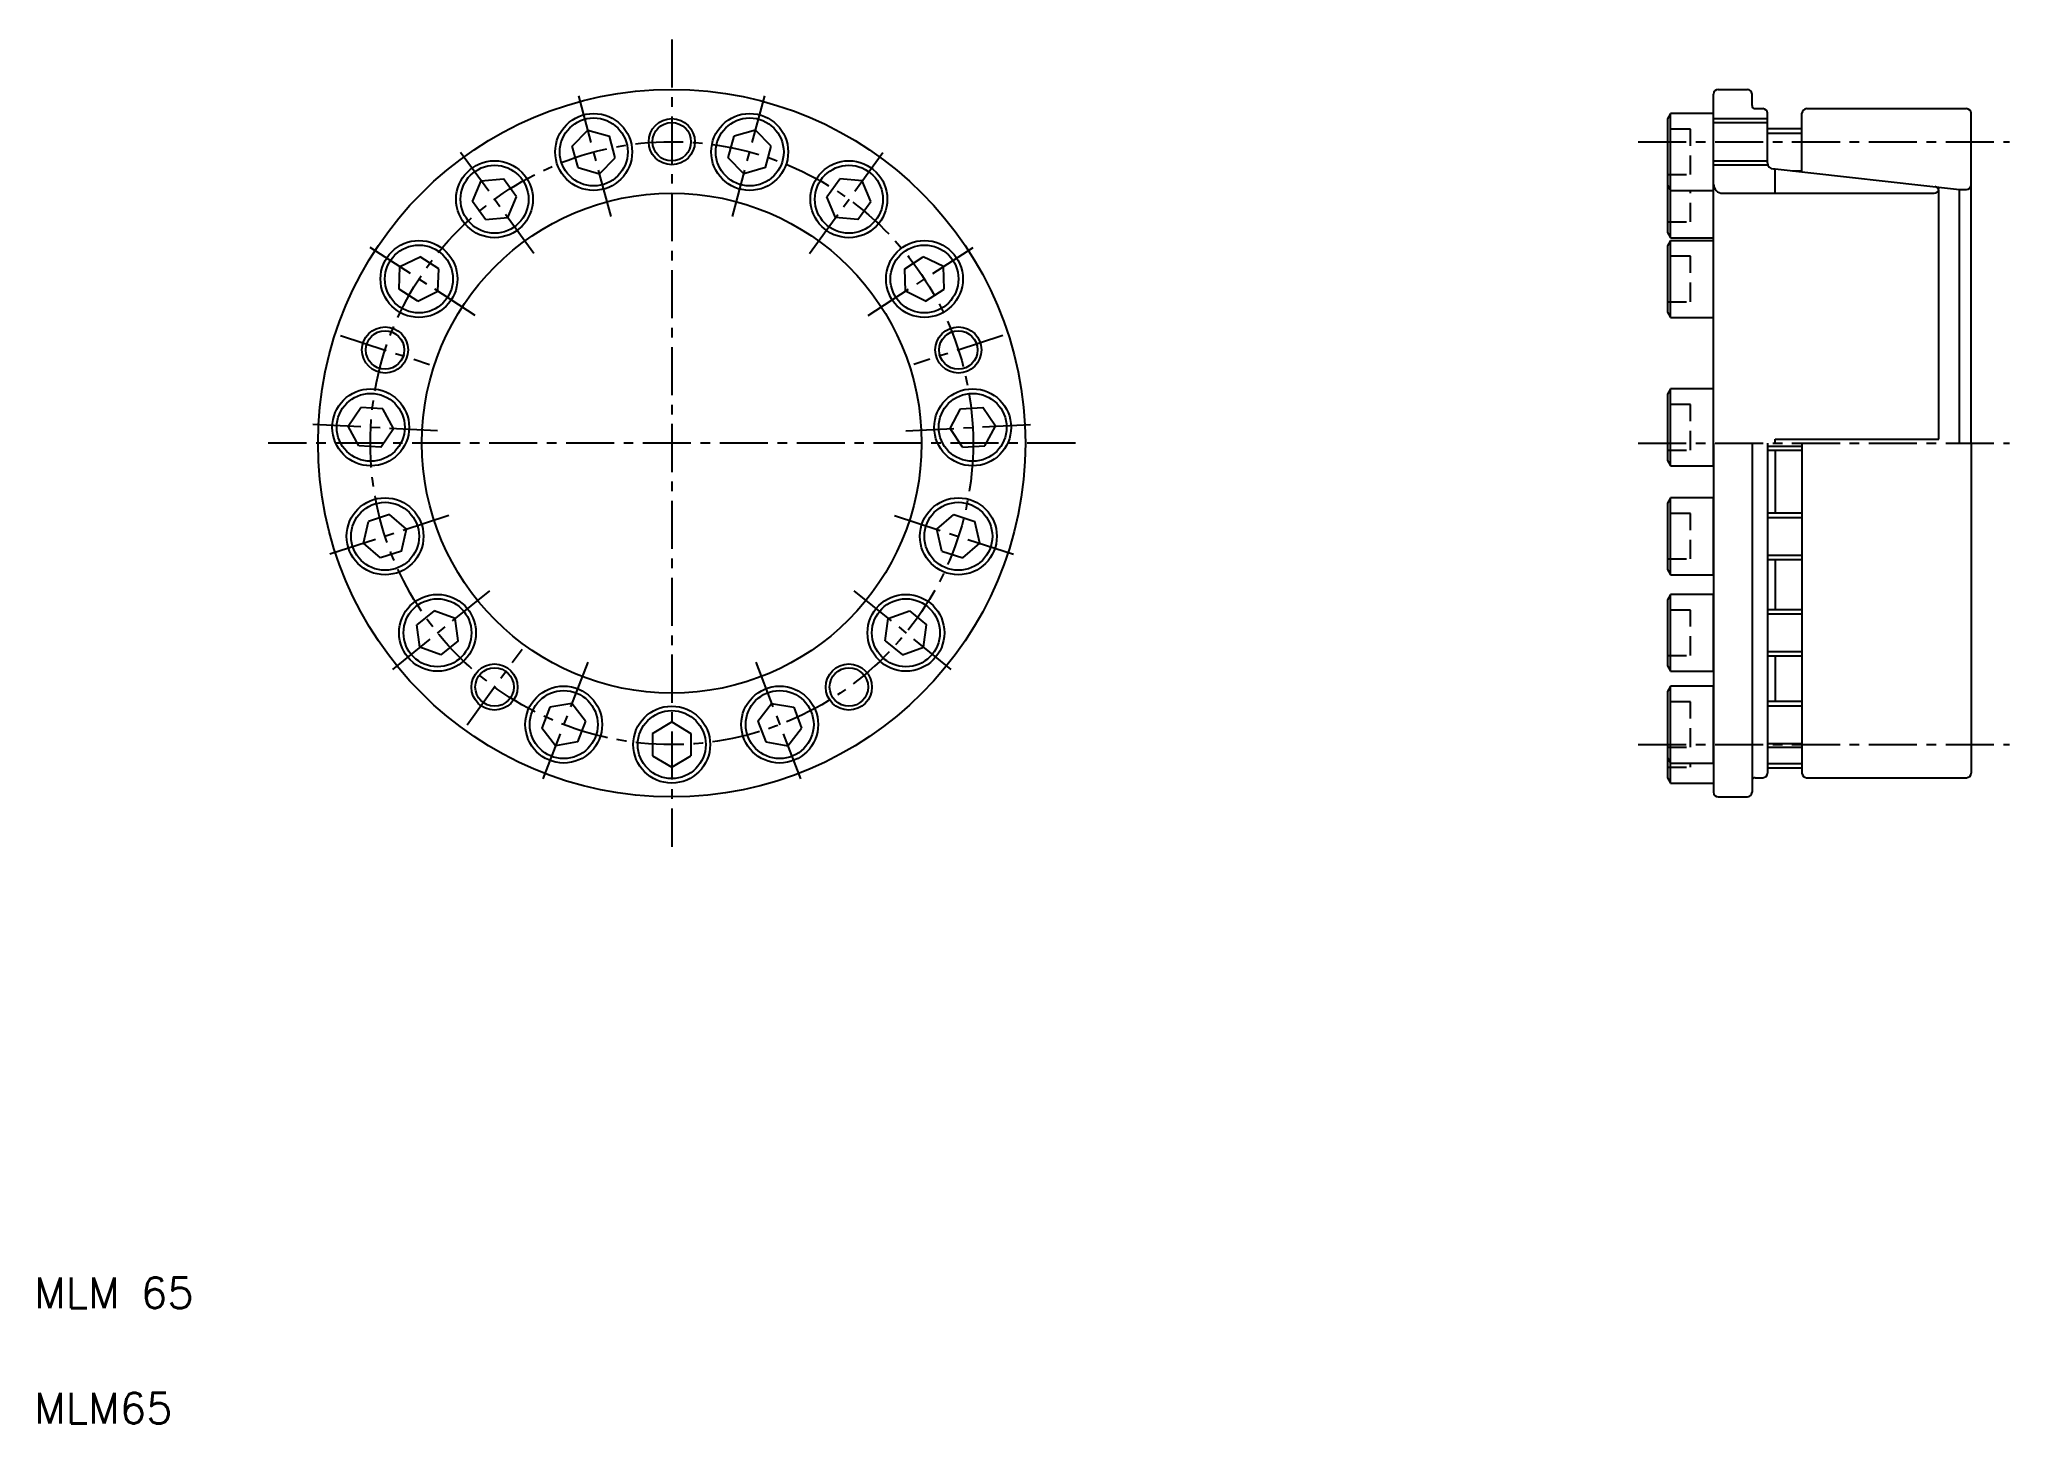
# Model space of a CAD drawing. Extents: x 10 to 267, y 36 to 216.
import ezdxf

# ---------------------------------------------------------------- set-up
doc = ezdxf.new("R2010")
doc.units = 0
doc.header["$LTSCALE"] = 5
doc.linetypes.add('CENTER', pattern=[2, 1.25, -0.25, 0.25, -0.25])
doc.linetypes.add('DASHED', pattern=[0.75, 0.5, -0.25])
doc.layers.get('0').update_dxf_attribs({"linetype": 'CONTINUOUS'})
doc.layers.add('CENTER', color=1, linetype='CENTER')
doc.styles.get("Standard").update_dxf_attribs({"font": 'ROMANS', "bigfont": 'bigfont'})

msp = doc.modelspace()

# ---------------------------------------------------------------- linework, layer by layer
at = {"color": 7, "linetype": 'CONTINUOUS'}
for p, q in [((228.03, 163.83), (228.03, 209.23)), ((228.63, 209.83), (232.43, 209.83)), ((233.03, 207.74), (233.03, 209.23)), ((222.43, 206.7), (222.03, 206.01)), ((222.03, 206.01), (222.03, 197.39)), ((228.03, 206.7), (222.43, 206.7)), ((222.43, 196.7), (222.43, 206.7)), ((228.03, 196.7), (228.03, 206.7)), ((228.03, 206.03), (235.03, 206.03)), ((228.03, 205.53), (235.03, 205.53)), ((233.44, 207.33), (234.43, 207.33)), ((235.03, 200.3), (235.03, 206.73)), ((239.53, 199.11), (239.53, 206.73)), ((240.13, 207.33), (260.93, 207.33)), ((261.53, 163.83), (261.53, 206.73)), ((79.58, 202.45), (81.61, 204.55)), ((81.61, 204.55), (84.41, 203.74)), ((85.16, 200.95), (84.41, 203.74)), ((99.87, 200.95), (100.62, 203.74)), ((103.42, 204.55), (100.62, 203.74)), ((105.45, 202.45), (103.42, 204.55)), ((235.03, 204.15), (239.53, 204.15)), ((80.33, 199.66), (79.58, 202.45)), ((83.13, 198.85), (85.16, 200.95)), ((101.9, 198.85), (99.87, 200.95)), ((104.7, 199.66), (105.45, 202.45)), ((228.03, 200.53), (235.03, 200.53)), ((228.03, 200.03), (235.03, 200.03)), ((66.6, 195.25), (67.74, 197.93)), ((67.74, 197.93), (70.65, 198.19)), ((72.34, 195.85), (70.65, 198.19)), ((80.33, 199.66), (83.13, 198.85)), ((104.7, 199.66), (101.9, 198.85)), ((112.69, 195.85), (114.38, 198.19)), ((117.29, 197.93), (114.38, 198.19)), ((118.43, 195.25), (117.29, 197.93)), ((222.03, 197.39), (222.03, 191.24)), ((222.03, 197.39), (222.43, 196.7)), ((235.83, 199.5), (236.03, 199.5)), ((236.03, 199.5), (260.03, 196.83)), ((236.03, 196.33), (236.03, 199.5)), ((238.3, 199.25), (239.53, 199.25)), ((68.3, 192.91), (66.6, 195.25)), ((71.21, 193.16), (72.34, 195.85)), ((113.82, 193.16), (112.69, 195.85)), ((116.73, 192.91), (118.43, 195.25)), ((222.43, 190.55), (222.43, 196.7)), ((222.43, 196.7), (228.03, 196.7)), ((229.23, 196.33), (256.73, 196.33)), ((257.33, 164.33), (257.33, 196.6)), ((260.03, 163.83), (260.03, 196.83)), ((260.03, 196.83), (260.93, 196.83)), ((68.3, 192.91), (71.21, 193.16)), ((116.73, 192.91), (113.82, 193.16)), ((222.03, 191.24), (222.43, 190.55)), ((222.43, 190.18), (222.03, 189.49)), ((222.43, 190.55), (228.03, 190.55)), ((222.43, 180.18), (222.43, 190.18)), ((222.43, 190.18), (228.03, 190.18)), ((57.17, 186.79), (59.79, 188.07)), ((62.21, 186.5), (59.79, 188.07)), ((122.82, 186.5), (125.24, 188.07)), ((127.87, 186.79), (125.24, 188.07)), ((222.03, 189.49), (222.03, 180.88)), ((57.07, 183.87), (57.17, 186.79)), ((62.11, 183.58), (62.21, 186.5)), ((122.92, 183.58), (122.82, 186.5)), ((127.96, 183.87), (127.87, 186.79)), ((59.49, 182.3), (57.07, 183.87)), ((59.49, 182.3), (62.11, 183.58)), ((125.54, 182.3), (122.92, 183.58)), ((125.54, 182.3), (127.96, 183.87)), ((222.03, 180.88), (222.43, 180.18)), ((222.43, 180.18), (228.03, 180.18)), ((222.43, 170.89), (222.03, 170.19)), ((222.03, 170.19), (222.03, 161.58)), ((228.03, 170.89), (222.43, 170.89)), ((222.43, 160.89), (222.43, 170.89)), ((228.03, 160.89), (228.03, 170.89)), ((50.42, 166.04), (52.06, 168.46)), ((54.94, 168.31), (52.06, 168.46)), ((56.31, 165.73), (54.94, 168.31)), ((128.72, 165.73), (130.09, 168.31)), ((130.09, 168.31), (132.97, 168.46)), ((134.61, 166.04), (132.97, 168.46)), ((51.8, 163.47), (50.42, 166.04)), ((54.68, 163.31), (56.31, 165.73)), ((130.35, 163.31), (128.72, 165.73)), ((133.23, 163.47), (134.61, 166.04)), ((236.03, 163.83), (236.03, 164.33)), ((236.03, 164.33), (257.33, 164.33)), ((54.68, 163.31), (51.8, 163.47)), ((130.35, 163.31), (133.23, 163.47)), ((222.03, 161.58), (222.43, 160.89)), ((228.03, 163.83), (228.03, 118.43)), ((233.03, 163.83), (233.03, 118.43)), ((235.03, 163.83), (235.03, 120.93)), ((235.03, 163.44), (239.53, 163.44)), ((236.03, 162.89), (236.03, 154.72)), ((239.53, 163.83), (239.53, 120.93)), ((261.53, 163.83), (261.53, 120.93)), ((222.43, 160.89), (228.03, 160.89)), ((222.43, 156.72), (222.03, 156.03)), ((228.03, 156.72), (222.43, 156.72)), ((222.43, 146.72), (222.43, 156.72)), ((228.03, 146.72), (228.03, 156.72)), ((55.83, 154.54), (53.09, 153.65)), ((58.04, 152.63), (55.83, 154.54)), ((126.99, 152.63), (129.2, 154.54)), ((129.2, 154.54), (131.94, 153.65)), ((222.03, 156.03), (222.03, 147.41)), ((235.03, 154.17), (239.53, 154.17)), ((52.43, 150.81), (53.09, 153.65)), ((57.38, 149.79), (58.04, 152.63)), ((127.65, 149.79), (126.99, 152.63)), ((132.6, 150.81), (131.94, 153.65)), ((54.63, 148.9), (52.43, 150.81)), ((57.38, 149.79), (54.63, 148.9)), ((127.65, 149.79), (130.4, 148.9)), ((130.4, 148.9), (132.6, 150.81)), ((235.03, 149.27), (239.53, 149.27)), ((236.03, 148.72), (236.03, 142.17)), ((222.03, 147.41), (222.43, 146.72)), ((222.43, 146.72), (228.03, 146.72)), ((222.43, 144.17), (222.03, 143.47)), ((228.03, 144.17), (222.43, 144.17)), ((222.43, 134.17), (222.43, 144.17)), ((228.03, 134.17), (228.03, 144.17)), ((61.6, 142.02), (59.36, 140.2)), ((64.34, 141.02), (61.6, 142.02)), ((64.75, 138.13), (64.34, 141.02)), ((120.28, 138.13), (120.69, 141.02)), ((120.69, 141.02), (123.43, 142.02)), ((123.43, 142.02), (125.67, 140.2)), ((222.03, 143.47), (222.03, 134.86)), ((235.03, 141.62), (239.53, 141.62)), ((59.76, 137.31), (59.36, 140.2)), ((125.27, 137.31), (125.67, 140.2)), ((62.5, 136.31), (59.76, 137.31)), ((64.75, 138.13), (62.5, 136.31)), ((120.28, 138.13), (122.53, 136.31)), ((122.53, 136.31), (125.27, 137.31)), ((235.03, 136.72), (239.53, 136.72)), ((236.03, 136.17), (236.03, 130.24)), ((222.03, 134.86), (222.43, 134.17)), ((222.43, 134.17), (228.03, 134.17)), ((222.43, 132.24), (222.03, 131.55)), ((222.03, 131.55), (222.03, 122.93)), ((228.03, 132.24), (222.43, 132.24)), ((222.43, 122.24), (222.43, 132.24)), ((228.03, 122.24), (228.03, 132.24)), ((76.65, 129.48), (75.62, 126.79)), ((79.52, 129.99), (76.65, 129.48)), ((81.32, 127.69), (79.52, 129.99)), ((103.71, 127.69), (105.51, 129.99)), ((105.51, 129.99), (108.38, 129.48)), ((108.38, 129.48), (109.41, 126.79)), ((235.03, 129.69), (239.53, 129.69)), ((77.41, 124.48), (75.62, 126.79)), ((81.32, 127.69), (80.28, 125)), ((90.02, 126.08), (92.52, 127.58)), ((90.02, 126.08), (90.02, 123.19)), ((92.52, 127.58), (95.02, 126.08)), ((95.02, 126.08), (95.02, 123.19)), ((103.71, 127.69), (104.75, 125)), ((107.62, 124.48), (109.41, 126.79)), ((80.28, 125), (77.41, 124.48)), ((90.02, 123.19), (92.52, 121.68)), ((92.52, 121.68), (95.02, 123.19)), ((104.75, 125), (107.62, 124.48)), ((235.03, 124.79), (239.53, 124.79)), ((222.03, 122.93), (222.03, 120.33)), ((222.03, 122.93), (222.43, 122.24)), ((222.43, 119.63), (222.43, 122.77)), ((222.43, 122.24), (228.03, 122.24)), ((235.03, 122.18), (239.53, 122.18)), ((222.03, 120.33), (222.43, 119.63)), ((222.43, 119.63), (228.03, 119.63)), ((233.44, 120.33), (234.43, 120.33)), ((240.13, 120.33), (260.93, 120.33)), ((228.63, 117.83), (232.43, 117.83))]:
    msp.add_line(p, q, dxfattribs=at)
at = {"color": 3, "linetype": 'DASHED'}
for p, q in [((225.03, 204.65), (222.03, 204.65)), ((225.03, 198.75), (225.03, 204.65)), ((222.03, 198.75), (225.03, 198.75)), ((225.03, 192.6), (225.03, 196.7)), ((222.03, 192.6), (225.03, 192.6)), ((225.03, 188.13), (222.03, 188.13)), ((225.03, 182.23), (225.03, 188.13)), ((222.03, 182.23), (225.03, 182.23)), ((225.03, 168.84), (222.03, 168.84)), ((225.03, 162.94), (225.03, 168.84)), ((222.03, 162.94), (225.03, 162.94)), ((225.03, 154.67), (222.03, 154.67)), ((225.03, 148.77), (225.03, 154.67)), ((222.03, 148.77), (225.03, 148.77)), ((225.03, 142.12), (222.03, 142.12)), ((225.03, 136.22), (225.03, 142.12)), ((222.03, 136.22), (225.03, 136.22)), ((225.03, 130.19), (222.03, 130.19)), ((225.03, 124.29), (225.03, 130.19)), ((222.03, 124.29), (225.03, 124.29)), ((222.03, 121.68), (225.03, 121.68)), ((225.03, 121.68), (225.03, 122.24))]:
    msp.add_line(p, q, dxfattribs=at)
at = {"color": 7, "linetype": 'CONTINUOUS'}
for points in [[(239.53, 204.7), (235.03, 204.7)], [(239.53, 162.89), (235.03, 162.89)], [(239.53, 154.72), (235.03, 154.72)], [(235.03, 148.72), (239.53, 148.72)], [(239.53, 142.17), (235.03, 142.17)], [(235.03, 136.17), (239.53, 136.17)], [(239.53, 130.24), (235.03, 130.24)], [(239.53, 124.24), (235.03, 124.24)], [(235.03, 121.63), (239.53, 121.63)]]:
    msp.add_lwpolyline(points, dxfattribs=at)
for centre, radius in [((92.52, 163.83), 46), ((82.37, 201.7), 5), ((82.37, 201.7), 4.42), ((92.52, 203.03), 3), ((92.52, 203.03), 2.5), ((102.66, 201.7), 5), ((102.66, 201.7), 4.42), ((69.47, 195.55), 5), ((69.47, 195.55), 4.42), ((115.56, 195.55), 5), ((115.56, 195.55), 4.42), ((92.52, 163.83), 32.5), ((59.64, 185.18), 5), ((125.39, 185.18), 5), ((59.64, 185.18), 4.42), ((125.39, 185.18), 4.42), ((55.23, 175.95), 3), ((55.23, 175.95), 2.5), ((129.8, 175.95), 3), ((129.8, 175.95), 2.5), ((53.37, 165.89), 5), ((53.37, 165.89), 4.42), ((131.66, 165.89), 5), ((131.66, 165.89), 4.42), ((55.23, 151.72), 5), ((129.8, 151.72), 5), ((55.23, 151.72), 4.42), ((129.8, 151.72), 4.42), ((62.05, 139.17), 5), ((62.05, 139.17), 4.42), ((122.98, 139.17), 5), ((122.98, 139.17), 4.42), ((69.47, 132.12), 3), ((69.47, 132.12), 2.5), ((115.56, 132.12), 3), ((115.56, 132.12), 2.5), ((78.47, 127.24), 5), ((78.47, 127.24), 4.42), ((106.56, 127.24), 5), ((106.56, 127.24), 4.42), ((92.52, 124.63), 5), ((92.52, 124.63), 4.42)]:
    msp.add_circle(centre, radius, dxfattribs=at)
for centre, radius, start, end in [((228.63, 209.23), 0.6, 90, 180), ((232.43, 209.23), 0.6, 360, 90), ((233.44, 207.74), 0.41, 180, 270), ((234.43, 206.73), 0.6, 360, 90), ((240.13, 206.73), 0.6, 90, 180), ((260.93, 206.73), 0.6, 360, 90), ((235.83, 200.3), 0.8, 180, 270), ((229.23, 197.53), 1.2, 180, 270), ((260.93, 197.43), 0.6, 270, 0), ((256.73, 196.93), 0.6, 270, 0), ((256.73, 196.6), 0.6, 360, 83.6603), ((234.43, 120.93), 0.6, 270, 0), ((240.13, 120.93), 0.6, 180, 270), ((260.93, 120.93), 0.6, 270, 0), ((228.63, 118.43), 0.6, 180, 270), ((232.43, 118.43), 0.6, 270, 0), ((233.44, 119.92), 0.41, 90, 180)]:
    msp.add_arc(centre, radius, start, end, dxfattribs=at)
at = {"layer": 'CENTER', "color": 1, "linetype": 'CENTER'}
for p, q in [((92.52, 216.33), (92.52, 111.33)), ((84.62, 193.29), (80.12, 210.11)), ((100.41, 193.29), (104.91, 210.11)), ((74.59, 188.5), (64.35, 202.59)), ((110.44, 188.5), (120.68, 202.59)), ((218.23, 203.03), (266.53, 203.03)), ((66.94, 180.44), (52.33, 189.93)), ((118.09, 180.44), (132.7, 189.93)), ((49.45, 177.83), (61.02, 174.07)), ((135.58, 177.83), (124.01, 174.07)), ((62.07, 165.43), (44.67, 166.34)), ((122.96, 165.43), (140.36, 166.34)), ((145.02, 163.83), (40.02, 163.83)), ((218.23, 163.83), (266.53, 163.83)), ((63.52, 154.41), (46.95, 149.03)), ((121.51, 154.41), (138.08, 149.03)), ((68.82, 144.65), (55.28, 133.68)), ((116.21, 144.65), (129.75, 133.68)), ((65.9, 127.2), (73.05, 137.04)), ((81.59, 135.37), (75.35, 119.11)), ((103.44, 135.37), (109.68, 119.11)), ((218.23, 124.63), (266.53, 124.63))]:
    msp.add_line(p, q, dxfattribs=at)
msp.add_circle((92.52, 163.83), 39.2, dxfattribs=at)

# ---------------------------------------------------------------- texts
at = {"color": 7, "linetype": 'CONTINUOUS'}
for s, p in [('MLM 65', (9.59, 51.34)), ('MLM65', (9.59, 36.34))]:
    msp.add_text(s, height=4, dxfattribs=at).set_placement(p)

doc.saveas('drawing.dxf')
